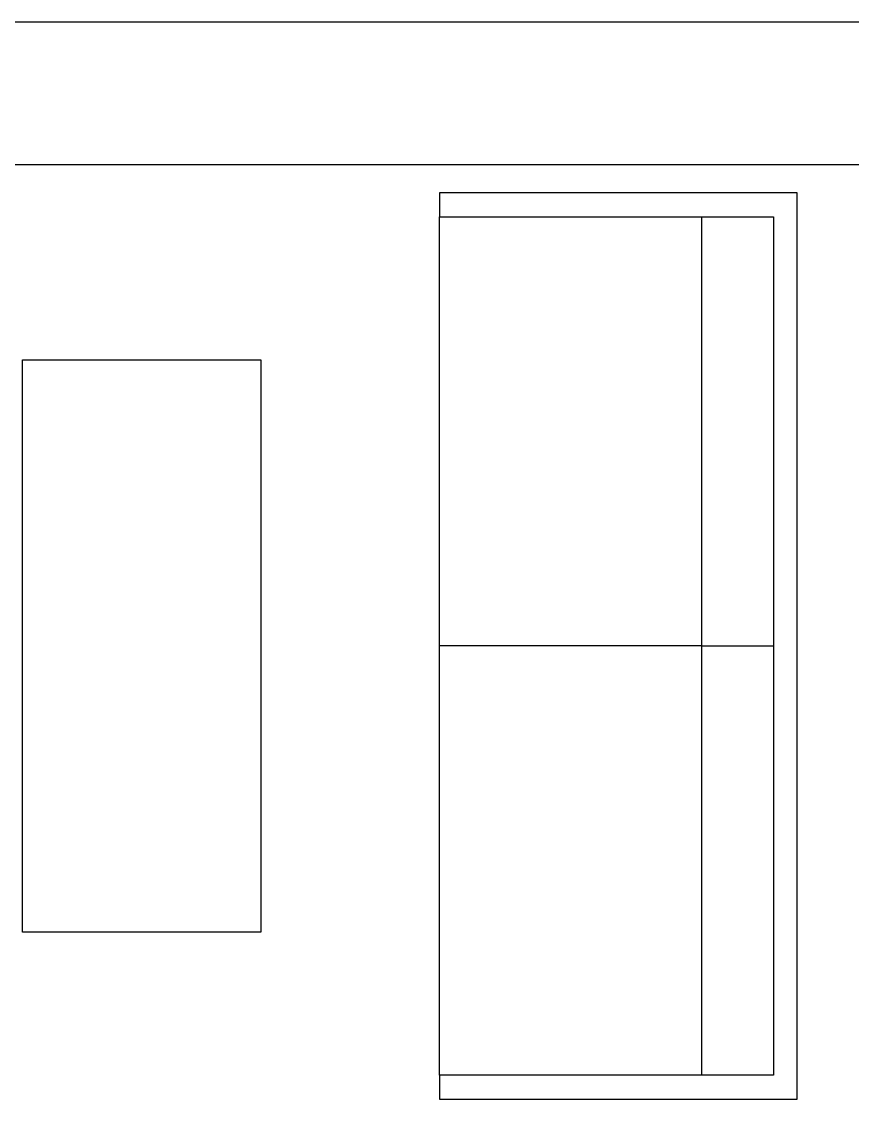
# Model space of a CAD drawing. Header units: millimetres. Extents: x 24870 to 27223, y 1839 to 3696.
# Drawn here: x 25790.2 to 25964.3, y 3196.4 to 3424.4 of the extents above; entities that cross this region are included whole.
import ezdxf

# ---------------------------------------------------------------- set-up
doc = ezdxf.new("R2010")
doc.units = ezdxf.units.MM
doc.layers.add('0-gnl-parapet', color=252, linetype='Continuous')

msp = doc.modelspace()

# ---------------------------------------------------------------- linework, layer by layer
for p, q in [((25952.759, 3388.496), (25877.759, 3388.496)), ((25877.759, 3388.496), (25877.759, 3383.496)), ((25952.759, 3198.496), (25952.759, 3388.496)), ((25877.759, 3383.496), (25947.759, 3383.496)), ((25877.759, 3203.496), (25877.759, 3383.496)), ((25932.759, 3203.496), (25932.759, 3383.496)), ((25932.759, 3383.496), (25947.759, 3383.496)), ((25947.759, 3383.496), (25947.759, 3203.496)), ((25947.759, 3383.496), (25947.759, 3203.496)), ((25790.324, 3233.496), (25790.324, 3353.496)), ((25790.324, 3353.496), (25840.324, 3353.496)), ((25840.324, 3353.496), (25840.324, 3233.496)), ((25932.759, 3293.496), (25877.759, 3293.496)), ((25932.759, 3293.496), (25947.759, 3293.496)), ((25840.324, 3233.496), (25790.324, 3233.496)), ((25947.759, 3203.496), (25877.759, 3203.496)), ((25877.759, 3203.496), (25877.759, 3198.496)), ((25947.759, 3203.496), (25932.759, 3203.496)), ((25877.759, 3198.496), (25952.759, 3198.496))]:
    msp.add_line(p, q)
at = {"layer": '0-gnl-parapet'}
for points in [[(24904.831, 2642.853), (24918.613, 3424.382), (26380.507, 3424.382), (26382.242, 3392.315), (27188.702, 3408.273)], [(27177.853, 2698.416), (27159.517, 3377.69), (26353.853, 3361.748), (26352.087, 3394.382), (24948.089, 3394.382), (24934.826, 2642.324)]]:
    msp.add_lwpolyline(points, dxfattribs=at)

doc.saveas('drawing.dxf')
